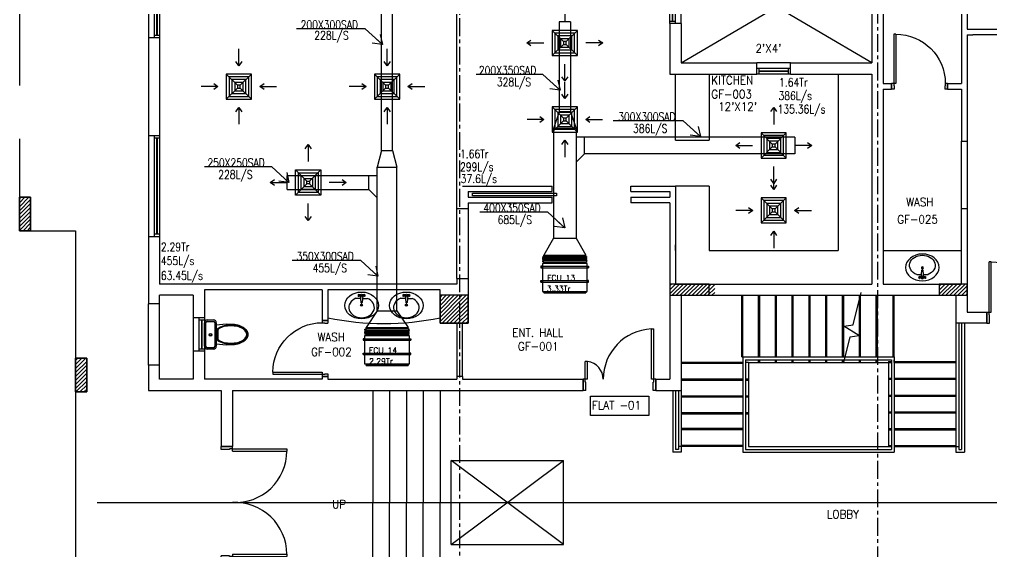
# Model space of a CAD drawing. Header units: millimetres. Extents: x -1288794 to 2153086, y -2701644 to -1428868.
# Drawn here: x 849059 to 866394, y -1492444 to -1482944 of the extents above; entities that cross this region are included whole.
import ezdxf

# ---------------------------------------------------------------- set-up
doc = ezdxf.new("R2010")
doc.units = ezdxf.units.MM
doc.header["$LTSCALE"] = 100
for name, pattern in [('CENTER', [50.8, 31.75, -6.35, 6.35, -6.35]), ('DASHED2', [9.525, 6.35, -3.175]), ('HIDDEN', [9.525, 6.35, -3.175])]:
    doc.linetypes.add(name, pattern=pattern)
for name, color, linetype in [('A-ANNO-TEXT', 8, 'Continuous'), ('A-DOOR', 4, 'Continuous'), ('A-FLOR-OVHD', 4, 'DASHED2'), ('A-FLOR-PFIX', 8, 'Continuous'), ('A-FLOR-SPCL', 8, 'Continuous'), ('A-FLOR-STRS', 8, 'Continuous'), ('A-GLAZ', 5, 'Continuous'), ('A-GRID', 253, 'CENTER'), ('A-WALL-FULL', 8, 'Continuous'), ('AC- SUIPPOR', 7, 'HIDDEN'), ('AC-HLTEXT', 100, 'Continuous'), ('AC-SAD', 3, 'Continuous'), ('AC-SAD TEXT', 3, 'Continuous'), ('AC-UNIT', 5, 'Continuous'), ('LINE', 1, 'Continuous'), ('RAD RIGHT', 1, 'Continuous'), ('S-COL- HACT.', 9, 'Continuous'), ('S-COL.', 8, 'Continuous'), ('SAD RIGHT', 3, 'Continuous'), ('WALL', 42, 'Continuous')]:
    doc.layers.add(name, color=color, linetype=linetype)
doc.styles.add('ROMAND', font='romand')
doc.styles.add('ROMANS', font='romans.shx', dxfattribs={"width": 0.8})
doc.styles.add('SIMPLEX', font='simplex.shx', dxfattribs={"width": 0.8})
doc.dimstyles.new('100 of DIM2', dxfattribs={"dimscale": 0, "dimtxt": 200, "dimasz": 150, "dimexe": 75, "dimexo": 200, "dimgap": 75, "dimtad": 1, "dimdec": 0, "dimrnd": 5, "dimzin": 0, "dimdsep": 46, "dimtxsty": 'ROMANS', "dimblk": 'ARCHTICK', "dimcen": 100, "dimclrd": 94, "dimclre": 94, "dimclrt": 2, "dimadec": 0, "dimazin": 0, "dimtfac": 1, "dimtdec": 0, "dimtofl": 0, "dimtmove": 2, "dimatfit": 3, "dimldrblk": 'OPEN90', "dimfxl": 75, "dimtolj": 1, "dimtzin": 0, "dimarcsym": 0})
pattern_1 = [(45, (1973413.864, -1109556.65), (-35.355339, 35.355339), [])]

# ---------------------------------------------------------------- blocks, each defined once
blk = doc.blocks.new('D-200-DOUBLE')
for p, q in [((40, 200), (40, 1170)), ((40, 1170), (80, 1170)), ((80, 200), (80, 1170)), ((1920, 200), (1920, 1170)), ((1920, 1170), (1960, 1170)), ((1960, 200), (1960, 1170)), ((80, 200), (0, 200)), ((0, 200), (0, 0)), ((40, 200), (40, 148)), ((1920, 200), (1960, 200)), ((2000, 200), (1960, 200)), ((1960, 200), (1960, 148)), ((2000, 200), (2000, 0)), ((50, 0), (0, 0)), ((40, 148), (50, 148)), ((50, 148), (50, 0)), ((1950, 148), (1950, 0)), ((1960, 148), (1950, 148)), ((2000, 0), (1950, 0))]:
    blk.add_line(p, q)
at = {"linetype": 'Continuous'}
for centre, start, end in [((73, 242), 357.4314, 89.5378), ((1927, 242), 90.4622, 182.5686)]:
    blk.add_arc(centre, 928, start, end, dxfattribs=at)
blk = doc.blocks.new('D-100-R1')
for p, q in [((-80, 980), (-80, 100)), ((-80, 980), (-40, 980)), ((-40, 980), (-40, 55)), ((-1000, 100), (-1000, 0)), ((-1000, 100), (-960, 100)), ((-960, 100), (-960, 55)), ((-960, 55), (-950, 55)), ((-950, 55), (-950, 0)), ((-80, 100), (0, 100)), ((-50, 55), (-50, 0)), ((-50, 55), (-40, 55)), ((-50, 0), (0, 0)), ((0, 100), (0, 0)), ((-1000, 0), (-950, 0))]:
    blk.add_line(p, q)
at = {"linetype": 'Continuous'}
blk.add_arc((-80, 100), 880, 90, 180, dxfattribs=at)
blk = doc.blocks.new('WC-1')
for p, q in [((-210, 0), (210, 0)), ((-260, -160), (-260, -50)), ((-235, -160), (-235, -50)), ((-210, -25), (210, -25)), ((235, -50), (235, -160)), ((260, -50), (260, -160)), ((210, -185), (-210, -185)), ((210, -210), (-210, -210)), ((91, -223), (-91, -223)), ((86, -235), (-86, -235))]:
    blk.add_line(p, q)
for radius in [22.1, 17.1]:
    blk.add_circle((-6, -107), radius)
for centre, radius, start, end in [((-210, -50), 50, 90, 180), ((-210, -160), 50, 180, 270), ((-210, -50), 25, 90, 180), ((-210, -160), 25, 180, 270), ((210, -50), 50, 360, 90), ((210, -50), 25, 360, 90), ((210, -160), 25, 270, 360), ((210, -160), 50, 270, 360), ((722, -383), 904, 168.9529, 184.0632), ((178, -428), 341, 149.8586, 166.4766), ((178, -428), 328, 149.8586, 166.4766), ((69, -365), 214, 138.4152, 149.8586), ((69, -365), 201, 139.9943, 149.8586), ((-69, -365), 201, 30.1414, 40.0057), ((-69, -365), 214, 30.1414, 41.5848), ((-178, -428), 328, 13.5234, 30.1414), ((-178, -428), 341, 13.5234, 30.1414), ((352, -470), 532, 177.5541, 180), ((352, -470), 532, 180, 193.5234), ((352, -470), 520, 166.4766, 180), ((352, -470), 520, 180, 193.5234), ((352, -470), 507, 166.4766, 180), ((352, -470), 507, 180, 193.5234), ((-352, -470), 507, 360, 13.5234), ((-352, -470), 507, 346.4766, 360), ((-352, -470), 520, 360, 13.5234), ((-352, -470), 520, 346.4766, 360), ((-352, -470), 532, 346.4766, 360), ((-352, -470), 532, 360, 2.4459), ((178, -512), 353, 193.5234, 210.1414), ((178, -512), 341, 193.5234, 210.1414), ((178, -512), 328, 193.5234, 210.1414), ((69, -575), 226, 210.1414, 234.4972), ((69, -575), 214, 210.1414, 234.4972), ((69, -575), 201, 210.1414, 234.4972), ((-69, -575), 201, 305.5028, 329.8586), ((-69, -575), 214, 305.5028, 329.8586), ((-69, -575), 226, 305.5028, 329.8586), ((-178, -512), 328, 329.8586, 346.4766), ((-178, -512), 341, 329.8586, 346.4766), ((-178, -512), 353, 329.8586, 346.4766), ((0, -672), 108, 234.4972, 270), ((0, -672), 95.9, 234.4972, 270), ((0, -672), 83.4, 234.4972, 270), ((0, -672), 83.4, 270, 305.5028), ((0, -672), 95.9, 270, 305.5028), ((0, -672), 108, 270, 305.5028)]:
    blk.add_arc(centre, radius, start, end)
at = {"linetype": 'Continuous', "ltscale": 50}
blk.add_arc((-722, -383), 904, 355.9368, 11.0471, dxfattribs=at)
blk = doc.blocks.new('W-180')
for p, q in [((1800, 100), (0, 100)), ((1800, 0), (0, 0)), ((40, 0), (40, 100)), ((1760, 100), (1760, 0))]:
    blk.add_line(p, q)
at = {"linetype": 'Continuous'}
for p, q in [((1760, 53), (40, 53)), ((1760, 47), (40, 47))]:
    blk.add_line(p, q, dxfattribs=at)
blk = doc.blocks.new('W-80')
for p, q in [((800, 100), (0, 100)), ((800, 0), (0, 0)), ((40, 0), (40, 100)), ((760, 100), (760, 0))]:
    blk.add_line(p, q)
at = {"linetype": 'Continuous'}
for p, q in [((760, 53), (40, 53)), ((760, 47), (40, 47))]:
    blk.add_line(p, q, dxfattribs=at)
blk = doc.blocks.new('D-130-R')
for p, q in [((1220, 200), (1220, 1100)), ((1220, 1100), (1260, 1100)), ((1260, 200), (1260, 1100)), ((80, 520), (40, 520)), ((40, 200), (40, 520)), ((80, 200), (80, 520)), ((0, 0), (0, 200)), ((80, 200), (0, 200)), ((40, 150), (40, 200)), ((1300, 200), (1220, 200)), ((1260, 150), (1260, 200)), ((1300, 0), (1300, 200)), ((50, 0), (0, 0)), ((50, 150), (40, 150)), ((50, 0), (50, 150)), ((1260, 150), (1250, 150)), ((1250, 0), (1250, 150)), ((1300, 0), (1250, 0))]:
    blk.add_line(p, q)
for centre, radius, start, end in [((1260, 200), 900, 92.5473, 180), ((40, 200), 320, 0, 82.8192)]:
    blk.add_arc(centre, radius, start, end)
blk = doc.blocks.new('LAV-2')
for p, q in [((-21, 393), (-55, 399)), ((-21, 369), (-55, 363)), ((-24, 385), (-49, 381)), ((-24, 377), (-49, 381)), ((-25, 381), (-13, 258)), ((-19, 381), (17, 381)), ((-1, 363), (-1, 399)), ((23, 381), (11, 257)), ((53, 399), (20, 393)), ((53, 363), (20, 369)), ((47, 381), (23, 385)), ((47, 381), (23, 376)), ((-102, 330), (-23, 330)), ((21, 329), (101, 329))]:
    blk.add_line(p, q)
for centre, radius in [((-1, 381), 24), ((-1, 381), 18), ((-1, 209), 18), ((-1, 209), 13.2)]:
    blk.add_circle(centre, radius)
blk.add_arc((-1, 257), 12, 179.8053, 359.8053)
for centre, major_axis, ratio in [((-1, 202), (-300, 1), 0.8), ((53, 381), (0.1, 18), 0.333333)]:
    blk.add_ellipse(centre, major_axis=major_axis, ratio=ratio)
at = {"extrusion": (0, 0, -1)}
blk.add_ellipse((-55, 381), major_axis=(0.1, 18), ratio=0.333333, dxfattribs=at)
blk.add_ellipse((-1, 166), major_axis=(-228, 1), ratio=0.8, start_param=5.174, end_param=10.533963)
for points, knots in [([(-55, 365), (-55, 366), (-55, 366), (-55, 366), (-55, 366), (-56, 367), (-56, 368), (-57, 370), (-57, 371), (-58, 374), (-58, 375), (-58, 379), (-58, 381), (-58, 386), (-58, 388), (-57, 392), (-57, 393), (-56, 394), (-56, 395), (-55, 396), (-55, 396), (-55, 396), (-55, 397), (-55, 397)], [3.378318, 3.378318, 3.378318, 3.378318, 3.519844, 3.519844, 3.66137, 3.66137, 3.925951, 3.925951, 4.190531, 4.190531, 4.455112, 4.455112, 4.86737, 4.86737, 5.279628, 5.279628, 5.565785, 5.565785, 5.785568, 5.785568, 5.957, 5.957, 6.04646, 6.04646, 6.04646, 6.04646]), ([(-55, 397), (-55, 397), (-54, 396), (-54, 396), (-54, 396), (-53, 395), (-53, 394), (-52, 392), (-52, 391), (-52, 388), (-51, 387), (-51, 383), (-51, 381), (-51, 376), (-52, 374), (-52, 370), (-53, 369), (-53, 368), (-54, 367), (-54, 366), (-54, 366), (-55, 366), (-55, 365), (-55, 365)], [0.236726, 0.236726, 0.236726, 0.236726, 0.378252, 0.378252, 0.519778, 0.519778, 0.784358, 0.784358, 1.048939, 1.048939, 1.313519, 1.313519, 1.725777, 1.725777, 2.138035, 2.138035, 2.424192, 2.424192, 2.643976, 2.643976, 2.815407, 2.815407, 2.904867, 2.904867, 2.904867, 2.904867]), ([(53, 396), (53, 396), (53, 396), (53, 396), (53, 395), (52, 394), (52, 394), (51, 392), (51, 390), (50, 388), (50, 386), (50, 383), (50, 380), (50, 376), (50, 373), (51, 370), (51, 369), (52, 367), (52, 367), (53, 366), (53, 365), (53, 365), (53, 365), (53, 365)], [0.236726, 0.236726, 0.236726, 0.236726, 0.378252, 0.378252, 0.519778, 0.519778, 0.784358, 0.784358, 1.048939, 1.048939, 1.313519, 1.313519, 1.725777, 1.725777, 2.138035, 2.138035, 2.424192, 2.424192, 2.643976, 2.643976, 2.815407, 2.815407, 2.904867, 2.904867, 2.904867, 2.904867]), ([(53, 365), (53, 365), (53, 365), (54, 366), (54, 366), (55, 367), (55, 368), (56, 370), (56, 371), (56, 373), (57, 375), (57, 379), (57, 381), (57, 386), (56, 388), (56, 391), (55, 392), (55, 394), (54, 395), (54, 396), (54, 396), (54, 396), (53, 396), (53, 396)], [3.378318, 3.378318, 3.378318, 3.378318, 3.519844, 3.519844, 3.66137, 3.66137, 3.925951, 3.925951, 4.190531, 4.190531, 4.455112, 4.455112, 4.86737, 4.86737, 5.279628, 5.279628, 5.565785, 5.565785, 5.785568, 5.785568, 5.957, 5.957, 6.04646, 6.04646, 6.04646, 6.04646])]:
    blk.add_open_spline(points, degree=3, knots=knots)
blk = doc.blocks.new('W-60')
for p, q in [((600, 100), (0, 100)), ((600, 0), (0, 0)), ((40, 0), (40, 100)), ((560, 100), (560, 0))]:
    blk.add_line(p, q)
at = {"linetype": 'Continuous'}
for p, q in [((560, 53), (40, 53)), ((560, 47), (40, 47))]:
    blk.add_line(p, q, dxfattribs=at)
blk = doc.blocks.new('_ArchTick')
at = {"color": 0, "linetype": 'ByBlock', "const_width": 0.15}
blk.add_lwpolyline([(-0.5, -0.5), (0.5, 0.5)], dxfattribs=at)
blk = doc.blocks.new('A$C44FB0367')
at = {"layer": 'WALL', "ltscale": 30}
h = blk.add_hatch(dxfattribs=at)
h.set_pattern_fill('NET3', color=2, scale=100, style=0)
h.set_pattern_definition([(0, (19935.246, -11666.627), (0, 12.5), []), (60, (19935.246, -11666.627), (-10.8253175, 6.25), []), (120, (19935.246, -11666.627), (-10.8253175, -6.25), [])])
h.paths.add_polyline_path([(775, 250), (775, 275), (25, 275), (25, 250)])
at = {"layer": 'WALL', "color": 5, "ltscale": 30}
for p, q in [((25, 250), (25, 275)), ((25, 275), (775, 275)), ((775, 250), (775, 275))]:
    blk.add_line(p, q, dxfattribs=at)
at = {"layer": 'WALL', "color": 8, "ltscale": 30}
for p, q in [((25, -275), (0, -287.5)), ((0, -287.5), (25, -300)), ((25, -300), (0, -312.5)), ((0, -312.5), (25, -325)), ((25, -325), (0, -337.5)), ((0, -337.5), (25, -350)), ((25, -250), (25, -275)), ((25, -250), (25, -275)), ((25, -275), (775, -275)), ((25, -300), (775, -300)), ((25, -325), (775, -325)), ((775, -250), (775, -275)), ((775, -275), (800, -287.5)), ((800, -287.5), (775, -300)), ((775, -300), (800, -312.5)), ((800, -312.5), (775, -325)), ((775, -325), (800, -337.5)), ((800, -337.5), (775, -350)), ((25, -350), (0, -362.5)), ((0, -362.5), (25, -375)), ((25, -350), (775, -350)), ((25, -375), (775, -375)), ((25, -375), (25, -400)), ((25, -400), (775, -400)), ((775, -350), (800, -362.5)), ((800, -362.5), (775, -375)), ((775, -375), (775, -400))]:
    blk.add_line(p, q, dxfattribs=at)
at = {"layer": 'WALL', "color": 5, "ltscale": 30}
blk.add_lwpolyline([(0, 250), (800, 250), (800, -250), (0, -250)], close=True, dxfattribs=at)
blk = doc.blocks.new('A$C5F1D0244')
at = {"layer": 'AC- SUIPPOR', "ltscale": 5}
for p, q in [((-25, 425), (-25, -425)), ((0, 425), (0, -425))]:
    blk.add_line(p, q, dxfattribs=at)
at = {"layer": 'AC- SUIPPOR', "ltscale": 30}
for points in [[(-25, 400), (0, 400), (0, 425), (-25, 425)], [(-25, -400), (0, -400), (0, -425), (-25, -425)]]:
    blk.add_lwpolyline(points, close=True, dxfattribs=at)
for centre in [(-12.5, 412.5), (-12.5, -412.5)]:
    blk.add_circle(centre, 5, dxfattribs=at)
blk = doc.blocks.new('SD RIGHT')
at = {"layer": 'SAD RIGHT'}
for p, q in [((-225, 225), (-25, 25)), ((225, 225), (25, 25)), ((-25, -25), (-225, -225)), ((225, -225), (25, -25))]:
    blk.add_line(p, q, dxfattribs=at)
for points in [[(-225, -225), (225, -225), (225, 225), (-225, 225)], [(-175, -175), (175, -175), (175, 175), (-175, 175)], [(-125, -125), (125, -125), (125, 125), (-125, 125)], [(-75, -75), (75, -75), (75, 75), (-75, 75)], [(-25, -25), (25, -25), (25, 25), (-25, 25)]]:
    blk.add_lwpolyline(points, close=True, dxfattribs=at)
for points in [[(0, 678), (0, 375)], [(-678, 0), (-375, 0)], [(678, 0), (375, 0)], [(0, -678), (0, -375)]]:
    blk.add_leader(points, dimstyle='100 of DIM2', override={"dimscale": 1, "dimasz": 75, "dimtad": 0, "dimclrd": 256, "dimfxl": 0.2}, dxfattribs=at)
blk = doc.blocks.new('RAD RIGHT CENTER')
at = {"layer": 'RAD RIGHT'}
for p, q in [((-225, 225), (-25, 25)), ((225, 225), (25, 25)), ((-25, -25), (-225, -225)), ((25, -25), (225, -225))]:
    blk.add_line(p, q, dxfattribs=at)
for points in [[(-225, -225), (225, -225), (225, 225), (-225, 225)], [(-175, -175), (175, -175), (175, 175), (-175, 175)], [(-125, -125), (125, -125), (125, 125), (-125, 125)], [(-75, -75), (75, -75), (75, 75), (-75, 75)], [(-25, -25), (25, -25), (25, 25), (-25, 25)]]:
    blk.add_lwpolyline(points, close=True, dxfattribs=at)
for points in [[(0, 373), (0, 673)], [(-373, 0), (-673, 0)], [(373, 0), (673, 0)], [(0, -373), (0, -673)]]:
    blk.add_leader(points, dimstyle='100 of DIM2', override={"dimscale": 1, "dimasz": 75, "dimtad": 0, "dimclrd": 1, "dimfxl": 0.2}, dxfattribs=at)

msp = doc.modelspace()

# ---------------------------------------------------------------- hatches: boundary and pattern name
at = {"layer": 'S-COL- HACT.', "linetype": 'Continuous', "ltscale": 3}
h = msp.add_hatch(dxfattribs=at)
h.set_pattern_fill('ANSI31', color=256, scale=400, style=0)
h.set_pattern_definition(pattern_1)
h.paths.add_polyline_path([(849058.7, -1486118.6), (849058.7, -1486718.6), (849258.7, -1486718.6), (849258.7, -1486118.6)])
h = msp.add_hatch(dxfattribs=at)
h.set_pattern_fill('ANSI31', color=256, scale=400, style=0)
h.set_pattern_definition(pattern_1)
h.paths.add_polyline_path([(860658.7, -1487868.6), (861458.7, -1487868.6), (861458.7, -1487668.6), (860658.7, -1487668.6)])
h = msp.add_hatch(dxfattribs=at)
h.set_pattern_fill('ANSI31', color=256, scale=400, style=0)
h.set_pattern_definition(pattern_1)
h.paths.add_polyline_path([(865458.7, -1487868.6), (865958.7, -1487868.6), (865958.7, -1487668.6), (865458.7, -1487668.6)])
h = msp.add_hatch(dxfattribs=at)
h.set_pattern_fill('ANSI31', color=256, scale=400, style=0)
h.set_pattern_definition(pattern_1)
h.paths.add_polyline_path([(856558.7, -1488368.6), (857058.7, -1488368.6), (857058.7, -1487868.6), (856558.7, -1487868.6)])
h = msp.add_hatch(dxfattribs=at)
h.set_pattern_fill('ANSI31', color=256, scale=400, style=0)
h.set_pattern_definition(pattern_1)
h.paths.add_polyline_path([(856558.7, -1488368.6), (857058.7, -1488368.6), (857058.7, -1487868.6), (856558.7, -1487868.6)])
h = msp.add_hatch(dxfattribs=at)
h.set_pattern_fill('ANSI31', color=256, scale=400, style=0)
h.set_pattern_definition(pattern_1)
h.paths.add_polyline_path([(850058.7, -1488993.6), (850058.7, -1489593.6), (850258.7, -1489593.6), (850258.7, -1488993.6)])

# ---------------------------------------------------------------- linework, layer by layer
msp.add_line((856858.7, -1486318.6), (856858.7, -1480850))
at = {"layer": 'A-ANNO-TEXT', "color": 5}
msp.add_lwpolyline([(859239.7, -1489671.5), (860282, -1489671.5), (860282, -1490013.9), (859239.7, -1490013.9)], close=True, dxfattribs=at)
at = {"layer": 'A-DOOR', "ltscale": 3}
msp.add_lwpolyline([(857138.6, -1486093.6), (857138.6, -1486043.6), (858638.6, -1486043.6), (858638.6, -1486093.6), (857138.6, -1486093.6)], dxfattribs=at)
at = {"layer": 'A-FLOR-OVHD', "linetype": 'Continuous', "ltscale": 3}
for p, q in [((866058.7, -1483118.6), (867858.7, -1483118.6)), ((867858.7, -1483218.6), (866058.7, -1483218.6)), ((865858.7, -1486318.6), (865858.7, -1485118.6)), ((865858.7, -1486318.6), (865858.7, -1485118.6)), ((865958.7, -1485118.6), (865958.7, -1486318.6)), ((865958.7, -1485118.6), (865958.7, -1486318.6)), ((856858.7, -1487568.6), (856858.7, -1486318.6)), ((857058.7, -1486318.6), (857058.7, -1487568.6)), ((849058.7, -1486718.6), (850058.7, -1486718.6)), ((849058.7, -1486718.6), (850058.7, -1486718.6)), ((850058.7, -1486718.6), (850058.7, -1496418.6)), ((850058.7, -1486718.6), (850058.7, -1496418.6)), ((856858.7, -1488368.6), (856858.7, -1489318.6)), ((856958.7, -1489318.6), (856958.7, -1488368.6))]:
    msp.add_line(p, q, dxfattribs=at)
at = {"layer": 'A-FLOR-OVHD', "linetype": 'Continuous'}
for p, q in [((861958.7, -1488968.6), (861958.7, -1487868.6)), ((862258.7, -1488968.6), (862258.7, -1487868.6)), ((862558.7, -1488968.6), (862558.7, -1487868.6)), ((862858.7, -1488968.6), (862858.7, -1487868.6)), ((863158.7, -1488968.6), (863158.7, -1487868.6)), ((863458.7, -1488968.6), (863458.7, -1487868.6)), ((863758.7, -1488968.6), (863758.7, -1487868.6)), ((864058.7, -1488968.6), (864058.7, -1487868.6)), ((864658.7, -1488968.6), (864658.7, -1487868.6)), ((861958.7, -1489068.6), (860858.7, -1489068.6)), ((864658.7, -1489068.6), (865758.7, -1489068.6)), ((861958.7, -1489368.6), (860858.7, -1489368.6)), ((864658.7, -1489368.6), (865758.7, -1489368.6)), ((861958.7, -1489668.6), (860858.7, -1489668.6)), ((864658.7, -1489668.6), (865758.7, -1489668.6)), ((861958.7, -1489968.6), (860858.7, -1489968.6)), ((864658.7, -1489968.6), (865758.7, -1489968.6)), ((861958.7, -1490268.6), (860858.7, -1490268.6)), ((864658.7, -1490268.6), (865758.7, -1490268.6)), ((860858.7, -1490568.6), (860808.7, -1490568.6)), ((861958.7, -1490568.6), (860858.7, -1490568.6)), ((864658.7, -1490568.6), (865758.7, -1490568.6)), ((865758.7, -1490568.6), (865808.7, -1490568.6))]:
    msp.add_line(p, q, dxfattribs=at)
at = {"layer": 'A-FLOR-OVHD', "ltscale": 3}
msp.add_lwpolyline([(872658.7, -1472568.6), (864258.7, -1472568.6), (864258.7, -1473868.6), (862958.7, -1473868.6), (862958.7, -1472568.6), (858658.7, -1472568.6), (858658.7, -1472968.6), (856958.7, -1472968.6), (856958.7, -1472568.6), (850058.7, -1472568.6), (850058.7, -1482218.6), (849058.7, -1482218.6), (849058.7, -1486718.6)], dxfattribs=at)
at = {"layer": 'A-FLOR-SPCL', "ltscale": 3}
for p, q in [((860858.7, -1483718.6), (864258.7, -1481718.6)), ((864258.7, -1483718.6), (860858.7, -1481718.6)), ((860758.7, -1485098.6), (860758.7, -1483918.6)), ((861358.7, -1483918.6), (861358.7, -1485098.6)), ((863658.7, -1483918.6), (863658.7, -1487068.6)), ((860758.7, -1485098.6), (861358.7, -1485098.6)), ((861358.7, -1485918.6), (860758.7, -1485918.6)), ((861358.7, -1485918.6), (861358.7, -1487068.6)), ((861358.7, -1487068.6), (863658.7, -1487068.6)), ((864458.7, -1487068.6), (865858.7, -1487068.6)), ((855358.7, -1489568.6), (855358.7, -1491568.6)), ((855658.7, -1489568.6), (855658.7, -1491568.6)), ((855958.7, -1489568.6), (855958.7, -1491568.6)), ((856258.7, -1489568.6), (856258.7, -1491568.6)), ((856558.7, -1489568.6), (856558.7, -1491568.6)), ((855358.7, -1493568.6), (855358.7, -1491568.6)), ((855658.7, -1493568.6), (855658.7, -1491568.6)), ((855958.7, -1493568.6), (855958.7, -1491568.6)), ((856258.7, -1493568.6), (856258.7, -1491568.6)), ((856558.7, -1493568.6), (856558.7, -1491568.6))]:
    msp.add_line(p, q, dxfattribs=at)
msp.add_arc((855558.7, -1483551.9), 4821.5, 258.02979, 281.97021, dxfattribs=at)
at = {"layer": 'A-FLOR-STRS', "ltscale": 3}
for p, q in [((861938.7, -1488968.6), (861938.7, -1487868.6)), ((862238.7, -1488968.6), (862238.7, -1487868.6)), ((862538.7, -1488968.6), (862538.7, -1487868.6)), ((862838.7, -1488968.6), (862838.7, -1487868.6)), ((863138.7, -1488968.6), (863138.7, -1487868.6)), ((863438.7, -1488968.6), (863438.7, -1487868.6)), ((863738.7, -1488968.6), (863738.7, -1487868.6)), ((863927.2, -1488394.4), (864071.2, -1487818.6)), ((864038.7, -1488968.6), (864038.7, -1487868.6)), ((864338.7, -1488968.6), (864338.7, -1487868.6)), ((864358.7, -1488968.6), (864358.7, -1487868.6)), ((864638.7, -1488968.6), (864638.7, -1487868.6)), ((863758.7, -1488418.6), (863927.2, -1488394.4)), ((865758.7, -1488368.6), (865758.7, -1489368.6)), ((865808.7, -1488368.6), (865808.7, -1489356.1)), ((865858.7, -1488368.6), (865858.7, -1490618.6)), ((865908.7, -1488368.6), (865908.7, -1490668.6)), ((864029.9, -1488588.1), (863758.7, -1488418.6)), ((863758.7, -1489068.6), (863873.8, -1488608.3)), ((863873.8, -1488608.3), (864029.9, -1488588.1)), ((861938.7, -1488968.6), (864658.7, -1488968.6)), ((861958.7, -1488968.6), (861958.7, -1490668.6)), ((862008.7, -1489018.6), (862008.7, -1490618.6)), ((862008.7, -1489018.6), (864608.7, -1489018.6)), ((862058.7, -1489068.6), (862008.7, -1489068.6)), ((862058.7, -1489068.6), (864558.7, -1489068.6)), ((862058.7, -1489068.6), (862058.7, -1490268.6)), ((862238.7, -1489068.6), (862238.7, -1489018.6)), ((862258.7, -1489068.6), (862258.7, -1489018.6)), ((862538.7, -1489068.6), (862538.7, -1489018.6)), ((862558.7, -1489068.6), (862558.7, -1489018.6)), ((862838.7, -1489068.6), (862838.7, -1489018.6)), ((862858.7, -1489068.6), (862858.7, -1489018.6)), ((863138.7, -1489068.6), (863138.7, -1489018.6)), ((863158.7, -1489068.6), (863158.7, -1489018.6)), ((863438.7, -1489068.6), (863438.7, -1489018.6)), ((863458.7, -1489068.6), (863458.7, -1489018.6)), ((863738.7, -1489068.6), (863738.7, -1489018.6)), ((863758.7, -1489068.6), (863758.7, -1489018.6)), ((864038.7, -1489068.6), (864038.7, -1489018.6)), ((864058.7, -1489068.6), (864058.7, -1489018.6)), ((864338.7, -1489068.6), (864338.7, -1489018.6)), ((864358.7, -1489068.6), (864358.7, -1489018.6)), ((864558.7, -1489048.6), (864558.7, -1489668.6)), ((864558.7, -1489048.6), (864608.7, -1489048.6)), ((864558.7, -1489048.6), (864608.7, -1489048.6)), ((864558.7, -1489068.6), (864608.7, -1489068.6)), ((864558.7, -1489068.6), (864608.7, -1489068.6)), ((864608.7, -1489018.6), (864608.7, -1490618.6)), ((864658.7, -1488968.6), (864658.7, -1490668.6)), ((864658.7, -1489068.6), (864658.7, -1489018.6)), ((864658.7, -1489048.6), (865758.7, -1489048.6)), ((861958.7, -1489088.6), (860858.7, -1489088.6)), ((861958.7, -1489388.6), (860858.7, -1489388.6)), ((862058.7, -1489368.6), (862008.7, -1489368.6)), ((862058.7, -1489388.6), (862008.7, -1489388.6)), ((864558.7, -1489348.6), (864608.7, -1489348.6)), ((864558.7, -1489368.6), (864608.7, -1489368.6)), ((864658.7, -1489348.6), (865758.7, -1489348.6)), ((865758.7, -1489368.6), (865758.7, -1490668.6)), ((865808.7, -1489356.1), (865808.7, -1490618.6)), ((860708.7, -1489568.6), (860708.7, -1490668.6)), ((860758.7, -1489568.6), (860758.7, -1490618.6)), ((860808.7, -1489568.6), (860808.7, -1490618.6)), ((860858.7, -1489568.6), (860858.7, -1490668.6)), ((861958.7, -1489688.6), (860858.7, -1489688.6)), ((862058.7, -1489668.6), (862008.7, -1489668.6)), ((862058.7, -1489688.6), (862008.7, -1489688.6)), ((864558.7, -1489648.6), (864608.7, -1489648.6)), ((864558.7, -1489668.6), (864558.7, -1490568.6)), ((864558.7, -1489668.6), (864608.7, -1489668.6)), ((864658.7, -1489648.6), (865758.7, -1489648.6)), ((864558.7, -1489948.6), (864608.7, -1489948.6)), ((864658.7, -1489948.6), (865758.7, -1489948.6)), ((861958.7, -1489988.6), (860858.7, -1489988.6)), ((862058.7, -1489968.6), (862008.7, -1489968.6)), ((862058.7, -1489988.6), (862008.7, -1489988.6)), ((864558.7, -1489968.6), (864608.7, -1489968.6)), ((861958.7, -1490248.6), (860858.7, -1490248.6)), ((862058.7, -1490268.6), (862058.7, -1490568.6)), ((864558.7, -1490248.6), (864608.7, -1490248.6)), ((864558.7, -1490268.6), (864608.7, -1490268.6)), ((864658.7, -1490248.6), (865758.7, -1490248.6)), ((860808.7, -1490618.6), (860758.7, -1490618.6)), ((861958.7, -1490548.6), (860858.7, -1490548.6)), ((862008.7, -1490618.6), (864608.7, -1490618.6)), ((862058.7, -1490568.6), (864558.7, -1490568.6)), ((864558.7, -1490548.6), (864608.7, -1490548.6)), ((864558.7, -1490568.6), (864608.7, -1490568.6)), ((864658.7, -1490548.6), (865758.7, -1490548.6)), ((865808.7, -1490618.6), (865858.7, -1490618.6)), ((860858.7, -1490668.6), (860708.7, -1490668.6)), ((861958.7, -1490668.6), (864658.7, -1490668.6)), ((865758.7, -1490668.6), (865908.7, -1490668.6))]:
    msp.add_line(p, q, dxfattribs=at)
at = {"layer": 'A-GLAZ', "ltscale": 3}
for p, q in [((851358.7, -1481468.6), (851358.7, -1483268.6)), ((860858.7, -1483018.6), (860858.7, -1482218.6)), ((862808.7, -1483718.6), (862208.7, -1483718.6)), ((851358.7, -1485018.6), (851358.7, -1486818.6)), ((851358.7, -1489118.6), (851358.7, -1488018.6)), ((851558.7, -1489118.6), (851558.7, -1488018.6)), ((852158.7, -1488268.6), (852158.7, -1488868.6))]:
    msp.add_line(p, q, dxfattribs=at)
at = {"layer": 'A-GRID', "ltscale": 0.1}
for p, q in [((856908.7, -1465142.6), (856908.7, -1513277)), ((864358.7, -1466442.6), (864358.7, -1514577))]:
    msp.add_line(p, q, dxfattribs=at)
at = {"layer": 'A-WALL-FULL', "ltscale": 3}
for p, q in [((865858.7, -1481568.6), (865858.7, -1484086.6)), ((865958.7, -1481568.6), (865958.7, -1483118.6)), ((864258.7, -1482818.6), (864258.7, -1483718.6)), ((864458.7, -1482818.6), (864458.7, -1484086.6)), ((860858.7, -1483018.6), (860658.7, -1483018.6)), ((860658.7, -1483018.6), (860658.7, -1483918.6)), ((860858.7, -1483018.6), (860858.7, -1483718.6)), ((865958.7, -1483118.6), (866058.7, -1483118.6)), ((851358.7, -1483268.6), (851558.7, -1483268.6)), ((851358.7, -1483268.6), (851358.7, -1485018.6)), ((851558.7, -1483268.6), (851558.7, -1485018.6)), ((865958.7, -1483218.6), (865958.7, -1485118.6)), ((865958.7, -1483218.6), (866058.7, -1483218.6)), ((860858.7, -1483718.6), (862208.7, -1483718.6)), ((862208.7, -1483918.6), (862208.7, -1483718.6)), ((862808.7, -1483718.6), (864258.7, -1483718.6)), ((862808.7, -1483918.6), (862808.7, -1483718.6)), ((860658.7, -1483918.6), (862208.7, -1483918.6)), ((862808.7, -1483918.6), (864258.7, -1483918.6)), ((864258.7, -1483918.6), (864258.7, -1487068.6)), ((864258.7, -1483918.6), (864258.7, -1487668.6)), ((864458.7, -1484086.6), (864608.7, -1484086.6)), ((864458.7, -1484186.6), (864608.7, -1484186.6)), ((864458.7, -1484186.6), (864458.7, -1487668.6)), ((864608.7, -1484186.6), (864608.7, -1484086.6)), ((865608.7, -1484086.6), (865858.7, -1484086.6)), ((865608.7, -1484186.6), (865608.7, -1484086.6)), ((865608.7, -1484186.6), (865858.7, -1484186.6)), ((865858.7, -1484186.6), (865858.7, -1485118.6)), ((851358.7, -1485018.6), (851558.7, -1485018.6)), ((865858.7, -1485118.6), (865958.7, -1485118.6)), ((856958.7, -1485918.6), (858558.7, -1485918.6)), ((858558.7, -1486018.6), (858558.7, -1485918.6)), ((859958.7, -1486018.6), (859958.7, -1485918.6)), ((859958.7, -1485918.6), (860758.7, -1485918.6)), ((860758.7, -1485918.6), (860758.7, -1487668.6)), ((849258.7, -1486118.6, 0), (849058.7, -1486118.6, 0)), ((849058.7, -1486118.6, 0), (849058.7, -1486718.6)), ((849258.7, -1486718.6, 0), (849258.7, -1486118.6, 0)), ((857058.7, -1486018.6), (858558.7, -1486018.6)), ((857058.7, -1486018.6), (857058.7, -1486118.6)), ((857058.7, -1486118.6), (858558.7, -1486118.6)), ((858558.7, -1486218.6), (858558.7, -1486118.6)), ((859958.7, -1486018.6), (860658.7, -1486018.6)), ((859958.7, -1486118.6), (860658.7, -1486118.6)), ((859958.7, -1486118.6), (859958.7, -1486218.6)), ((860658.7, -1486018.6), (860658.7, -1486118.6)), ((857058.7, -1486218.6), (857058.7, -1486318.6)), ((857058.7, -1486218.6), (858558.7, -1486218.6)), ((860658.7, -1486218.6), (859958.7, -1486218.6)), ((860658.7, -1486218.6), (860658.7, -1489368.6)), ((856858.7, -1486318.6), (857058.7, -1486318.6)), ((865858.7, -1486318.6), (865958.7, -1486318.6)), ((865858.7, -1487668.6), (865858.7, -1486318.6)), ((865958.7, -1486318.6), (865958.7, -1488168.6)), ((849058.7, -1486718.6), (849258.7, -1486718.6, 0)), ((851358.7, -1486818.6), (851358.7, -1488018.6)), ((851358.7, -1486818.6), (851558.7, -1486818.6)), ((851558.7, -1486818.6), (851558.7, -1487668.6)), ((860758.7, -1487068.6), (860758.7, -1486968.6)), ((856858.7, -1487668.6), (851558.7, -1487668.6)), ((856858.7, -1487568.6), (857058.7, -1487568.6)), ((856858.7, -1487568.6), (856858.7, -1487668.6)), ((857058.7, -1487568.6), (857058.7, -1488368.6)), ((860758.7, -1487668.6), (864258.7, -1487668.6)), ((864458.7, -1487668.6), (865858.7, -1487668.6)), ((852158.7, -1487868.6), (851558.7, -1487868.6)), ((851558.7, -1488018.6), (851558.7, -1487868.6)), ((852158.7, -1487868.6), (852158.7, -1488268.6)), ((852358.7, -1487768.6), (852358.7, -1488268.6)), ((854458.7, -1487768.6), (852358.7, -1487768.6)), ((854458.7, -1487768.6), (854458.7, -1488318.6)), ((854558.7, -1487768.6), (854558.7, -1488318.6)), ((856558.7, -1487768.6), (854558.7, -1487768.6)), ((856558.7, -1488368.6), (856558.7, -1487768.6)), ((860858.7, -1487868.6), (865758.7, -1487868.6)), ((860858.7, -1487868.6), (860858.7, -1489568.6)), ((865758.7, -1487868.6), (865758.7, -1488368.6)), ((851558.7, -1488018.6), (851358.7, -1488018.6)), ((865958.7, -1488168.6), (866308.7, -1488168.6)), ((866308.7, -1488168.6), (866308.7, -1488368.6)), ((852358.7, -1488268.6), (852158.7, -1488268.6)), ((854558.7, -1488318.6), (854458.7, -1488318.6)), ((857058.7, -1488368.6), (856558.7, -1488368.6)), ((866308.7, -1488368.6), (865758.7, -1488368.6)), ((852358.7, -1488868.6), (852158.7, -1488868.6)), ((852158.7, -1488868.6), (852158.7, -1489368.6)), ((852358.7, -1488868.6), (852358.7, -1489368.6)), ((850058.7, -1489593.6), (850058.7, -1488993.6)), ((850058.7, -1488993.6), (850258.7, -1488993.6)), ((850258.7, -1488993.6), (850258.7, -1489593.6)), ((851558.7, -1489118.6), (851358.7, -1489118.6)), ((851358.7, -1489118.6), (851358.7, -1489568.6)), ((851558.7, -1489368.6), (851558.7, -1489118.6)), ((852158.7, -1489368.6), (851558.7, -1489368.6)), ((854458.7, -1489368.6), (852358.7, -1489368.6)), ((854558.7, -1489318.6), (854458.7, -1489318.6)), ((854458.7, -1489318.6), (854458.7, -1489368.6)), ((854558.7, -1489318.6), (854558.7, -1489368.6)), ((854558.7, -1489368.6), (856858.7, -1489368.6)), ((856858.7, -1489318.6), (856858.7, -1489368.6)), ((856958.7, -1489318.6), (856858.7, -1489318.6)), ((856958.7, -1489318.6), (856958.7, -1489368.6)), ((856958.7, -1489368.6), (859108.7, -1489368.6)), ((859108.7, -1489368.6), (859108.7, -1489568.6)), ((860408.7, -1489368.6), (860408.7, -1489568.6)), ((860408.7, -1489368.6), (860658.7, -1489368.6)), ((860508.7, -1489368.6), (860658.7, -1489368.6)), ((850258.7, -1489593.6, 0), (850058.7, -1489593.6)), ((851358.7, -1489568.6), (852658.7, -1489568.6)), ((852658.7, -1489568.6), (852658.7, -1490568.6)), ((852858.7, -1489568.6), (859108.7, -1489568.6)), ((852858.7, -1489568.6), (852858.7, -1490568.6)), ((860408.7, -1489568.6), (860858.7, -1489568.6)), ((860508.7, -1489568.6), (860858.7, -1489568.6)), ((852658.7, -1490568.6), (852858.7, -1490568.6)), ((850442.6, -1491568.6), (876858.7, -1491568.6))]:
    msp.add_line(p, q, dxfattribs=at)
at = {"layer": 'A-WALL-FULL', "linetype": 'Continuous', "ltscale": 3, "elevation": 0}
msp.add_lwpolyline([(849058.7, -1486118.6), (849258.7, -1486118.6), (849258.7, -1486718.6), (849058.7, -1486718.6)], close=True, dxfattribs=at)
at = {"layer": 'AC-SAD'}
for p, q in [((855514.1, -1485281.1), (855514.1, -1482481.1)), ((855714.1, -1485281.1), (855714.1, -1482481.1)), ((858683.7, -1482989.7), (858683.7, -1484593.3)), ((858883.7, -1482989.7), (858683.7, -1482989.7)), ((858883.7, -1482989.7), (858883.7, -1484593.3)), ((858683.7, -1484593.3), (858583.7, -1484893.3)), ((858883.7, -1484593.3), (858683.7, -1484593.3)), ((858883.7, -1484593.3), (858983.7, -1484893.3)), ((858583.7, -1484893.3), (858583.7, -1486849.9)), ((858983.7, -1484893.3), (858583.7, -1484893.3)), ((858983.7, -1484893.3), (858983.7, -1486849.9)), ((862883.7, -1485043.3), (858983.7, -1485043.3)), ((859133.7, -1485343.3), (859133.7, -1485043.3)), ((862883.7, -1485043.3), (862883.7, -1485343.3)), ((855514.1, -1485281.1), (855439.1, -1485581.1)), ((855514.1, -1485281.1), (855714.1, -1485281.1)), ((855714.1, -1485281.1), (855789.1, -1485581.1)), ((858983.7, -1485493.3), (859133.7, -1485343.3)), ((862883.7, -1485343.3), (859133.7, -1485343.3)), ((855439.1, -1488138), (855439.1, -1485581.1)), ((855439.1, -1485581.1), (855789.1, -1485581.1)), ((855789.1, -1488144.6), (855789.1, -1485581.1)), ((853833.7, -1485731.1), (855439.1, -1485731.1)), ((853833.7, -1485981.1), (853833.7, -1485731.1)), ((855289.1, -1485981.1), (855289.1, -1485731.1)), ((853833.7, -1485981.1), (855289.1, -1485981.1)), ((855439.1, -1486131.1), (855289.1, -1485981.1)), ((858583.7, -1486849.9), (858408.7, -1487149.9)), ((858583.7, -1486849.9), (858983.7, -1486849.9)), ((858983.7, -1486849.9), (859158.7, -1487149.9)), ((858408.7, -1487149.9), (859158.7, -1487149.9)), ((855439.1, -1488144.6), (855239.1, -1488444.6)), ((855439.1, -1488144.6), (855789.1, -1488144.6)), ((855789.1, -1488144.6), (855989.1, -1488444.6)), ((855239.1, -1488444.6), (855989.1, -1488444.6))]:
    msp.add_line(p, q, dxfattribs=at)
at = {"layer": 'LINE', "linetype": 'CENTER', "ltscale": 0.8}
for p, q in [((856758.7, -1492318.6), (858758.7, -1490818.6)), ((858758.7, -1492318.6), (856758.7, -1490818.6)), ((856758.7, -1490818.6), (858758.7, -1490818.6)), ((856758.7, -1492318.6), (856758.7, -1490818.6)), ((858758.7, -1492318.6), (858758.7, -1490818.6)), ((856758.7, -1492318.6), (858758.7, -1492318.6))]:
    msp.add_line(p, q, dxfattribs=at)
at = {"layer": 'S-COL.', "linetype": 'Continuous', "ltscale": 3, "elevation": 0}
msp.add_lwpolyline([(849058.7, -1486118.6), (849058.7, -1486718.6), (849258.7, -1486718.6), (849258.7, -1486118.6)], close=True, dxfattribs=at)
msp.add_lwpolyline([(849058.7, -1486118.6), (849058.7, -1486718.6), (849258.7, -1486718.6), (849258.7, -1486118.6)], close=True, dxfattribs=at)
msp.add_lwpolyline([(849058.7, -1486118.6), (849058.7, -1486718.6), (849258.7, -1486718.6), (849258.7, -1486118.6)], close=True, dxfattribs=at)
at = {"layer": 'S-COL.', "linetype": 'Continuous', "ltscale": 3}
for points in [[(860658.7, -1487868.6), (861358.7, -1487868.6), (861358.7, -1487668.6), (860658.7, -1487668.6)], [(860658.7, -1487868.6), (861358.7, -1487868.6), (861358.7, -1487668.6), (860658.7, -1487668.6)], [(860658.7, -1487868.6), (861358.7, -1487868.6), (861358.7, -1487668.6), (860658.7, -1487668.6)], [(865458.7, -1487868.6), (865958.7, -1487868.6), (865958.7, -1487668.6), (865458.7, -1487668.6)], [(865458.7, -1487868.6), (865958.7, -1487868.6), (865958.7, -1487668.6), (865458.7, -1487668.6)], [(856558.7, -1488368.6), (857058.7, -1488368.6), (857058.7, -1487868.6), (856558.7, -1487868.6)], [(850058.7, -1488993.6), (850058.7, -1489593.6), (850258.7, -1489593.6), (850258.7, -1488993.6)], [(850058.7, -1488993.6), (850058.7, -1489593.6), (850258.7, -1489593.6), (850258.7, -1488993.6)], [(850058.7, -1488993.6), (850058.7, -1489593.6), (850258.7, -1489593.6), (850258.7, -1488993.6)]]:
    msp.add_lwpolyline(points, close=True, dxfattribs=at)

# ---------------------------------------------------------------- block references
at = {"ltscale": 30, "rotation": 89.99999999999999}
for p in [(858783.7, -1487350.5), (855614.1, -1488645.3)]:
    msp.add_blockref('A$C5F1D0244', p, dxfattribs=at)
at = {"ltscale": 30, "xscale": -1, "rotation": 90}
for p in [(858783.7, -1487631.8), (855614.1, -1488926.5)]:
    msp.add_blockref('A$C5F1D0244', p, dxfattribs=at)
at = {"layer": 'A-DOOR', "ltscale": 3, "xscale": -1}
for name, p in [('D-100-R1', (864608.7, -1484186.6)), ('D-130-R', (867608.7, -1488368.6))]:
    msp.add_blockref(name, p, dxfattribs=at)
at = {"layer": 'A-DOOR', "ltscale": 3, "xscale": -1, "rotation": 90}
msp.add_blockref('D-100-R1', (854558.7, -1489318.6), dxfattribs=at)
at = {"layer": 'A-DOOR', "ltscale": 3}
msp.add_blockref('D-130-R', (859108.7, -1489568.6), dxfattribs=at)
at = {"layer": 'A-DOOR', "ltscale": 3, "rotation": 270}
msp.add_blockref('D-200-DOUBLE', (852658.7, -1490568.6), dxfattribs=at)
at = {"layer": 'A-FLOR-PFIX', "ltscale": 3, "xscale": -1, "rotation": 180}
msp.add_blockref('LAV-2', (865160.7, -1487170), dxfattribs=at)
at = {"layer": 'A-FLOR-PFIX', "ltscale": 3}
for p in [(855160.8, -1488252.4), (855959.2, -1488252.4)]:
    msp.add_blockref('LAV-2', p, dxfattribs=at)
at = {"layer": 'A-FLOR-PFIX', "ltscale": 3, "rotation": 90}
msp.add_blockref('WC-1', (852358.7, -1488568.6), dxfattribs=at)
at = {"layer": 'A-GLAZ', "ltscale": 3}
for name, p, rotation in [('W-180', (851558.7, -1483268.6), 90), ('W-80', (860658.7, -1482218.6), 270), ('W-180', (851558.7, -1486818.6), 90), ('W-60', (852358.7, -1488868.6), 90)]:
    msp.add_blockref(name, p, dxfattribs=dict(at, rotation=rotation))
msp.add_blockref('W-60', (862208.7, -1483918.6), dxfattribs=at)
at = {"layer": 'AC-UNIT', "color": 6, "ltscale": 30, "xscale": -1, "rotation": 180}
for p in [(858383.7, -1487549.9), (855214.1, -1488844.6)]:
    msp.add_blockref('A$C44FB0367', p, dxfattribs=at)
at = {"layer": 'RAD RIGHT'}
for p in [(852972, -1484143.6), (855614.1, -1484143.6), (858783.7, -1484728.9), (862508.7, -1486352.8)]:
    msp.add_blockref('RAD RIGHT CENTER', p, dxfattribs=at)
at = {"layer": 'SAD RIGHT'}
for p in [(858783.7, -1483364.7), (862508.7, -1485193.3)]:
    msp.add_blockref('SD RIGHT', p, dxfattribs=at)
at = {"layer": 'SAD RIGHT', "xscale": -1, "rotation": 180}
msp.add_blockref('SD RIGHT', (854208.7, -1485856.1), dxfattribs=at)

# ---------------------------------------------------------------- texts
at = {"layer": 'A-ANNO-TEXT', "style": 'ROMANS', "width": 0.9}
for s, p in [("2'X4'", (862183.9, -1483536.3)), ('KITCHEN', (861397.1, -1484103.1)), ('GF-003', (861397.1, -1484352.8)), ("12'X12'", (861517.9, -1484574)), ('WASH', (864872.2, -1486279.7)), ('GF-025', (864713.4, -1486588.1)), ('WASH', (854375.8, -1488689.9)), ('ENT. HALL', (857847.9, -1488612)), ('GF-001', (857949.4, -1488854.8)), ('GF-002', (854259.9, -1488954.5)), ('UP', (854634.4, -1491673.9)), ('LOBBY', (863456.9, -1491851.8))]:
    msp.add_text(s, height=150, dxfattribs=at).set_placement(p)
at = {"layer": 'A-ANNO-TEXT', "color": 5, "style": 'ROMANS', "width": 0.9}
msp.add_text('FLAT -01', height=150, dxfattribs=at).set_placement((859268.4, -1489905.9))
at = {"layer": 'AC-HLTEXT', "style": 'ROMAND'}
for s, p in [('FCU 13', (858468.5, -1487606.8)), ('3.33Tr', (858462.3, -1487799.9)), ('FCU 14', (855291.6, -1488901.5)), ('2.29Tr', (855294.2, -1489094.6))]:
    msp.add_text(s, height=100, dxfattribs=at).set_placement(p)
at = {"layer": 'AC-SAD TEXT', "style": 'SIMPLEX', "width": 0.8}
for s, p in [('200X300SAD', (854073, -1483113.4)), ('228L/S', (854317.4, -1483303.9)), ('200X350SAD', (857251.1, -1483927.3)), ('328L/S', (857572.5, -1484136.7)), ('1.64Tr', (862604.9, -1484141.4)), ('386L/s', (862594.2, -1484380.8)), ('135.36L/s', (862578.3, -1484621)), ('300X300SAD', (859735.4, -1484757)), ('386L/S', (860000.6, -1484966.4)), ('1.66Tr', (856915.6, -1485419.1)), ('250X250SAD', (852410.6, -1485577.6)), ('228L/S', (852604, -1485787)), ('299L/s', (856915.6, -1485650.1)), ('37.6L/s', (856927.5, -1485863.3)), ('400X350SAD', (857331.3, -1486384.4)), ('685L/S', (857585.9, -1486593.8)), ('2.29Tr', (851581, -1487079.8)), ('455L/s', (851581, -1487327.7)), ('350X300SAD', (853998.7, -1487246.6)), ('455L/S', (854286.9, -1487456)), ('63.45L/s', (851581, -1487590.8))]:
    msp.add_text(s, height=150, dxfattribs=at).set_placement(p)

# ---------------------------------------------------------------- leaders
at = {"layer": 'AC-SAD TEXT'}
for points in [[(855530.5, -1483391.9), (855225.3, -1483113.4), (853996.4, -1483113.4)], [(858699.7, -1484205.9), (858394.5, -1483927.3), (857203, -1483927.3)], [(861201.7, -1485035.5), (860896.5, -1484757), (859646.1, -1484757)], [(853864.8, -1485856.1), (853559.6, -1485577.6), (852358.8, -1485577.6)], [(858783.7, -1486663), (858478.5, -1486384.4), (857267.1, -1486384.4)], [(855451.4, -1487525.2), (855146.3, -1487246.6), (853923.3, -1487246.6)]]:
    msp.add_leader(points, dimstyle='100 of DIM2', override={"dimscale": 1, "dimtad": 0, "dimfxl": 0.2}, dxfattribs=at)

doc.saveas('drawing.dxf')
